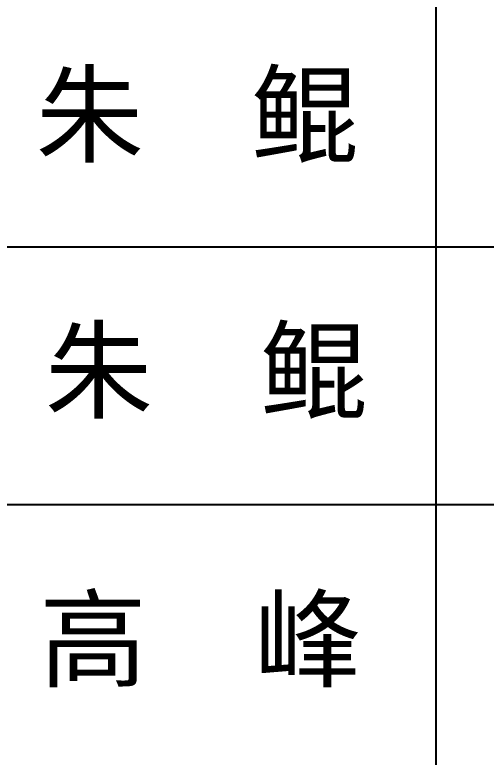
# Model space of a CAD drawing. Extents: x -21908402 to 1987571, y 88493 to 5079726.
# Drawn here: x 1878429 to 1880367, y 298387 to 301439 of the extents above; entities that cross this region are included whole.
import ezdxf

# ---------------------------------------------------------------- set-up
doc = ezdxf.new("R2010")
doc.units = 0
doc.header["$LTSCALE"] = 1000
doc.layers.add('PUB_TITLE', color=4, linetype='Continuous')
doc.layers.add('签名', color=255, linetype='Continuous')
doc.styles.add('-黑体', font='simhei.ttf', dxfattribs={"width": 0.8})

# ---------------------------------------------------------------- blocks, each defined once
blk = doc.blocks.new('tk')
at = {"layer": 'PUB_TITLE', "color": 4}
for p, q in [((1746461.4, 359243.1), (1746461.4, 366667.7)), ((1742537.1, 363485.7), (1748370.6, 363485.7)), ((1742537.1, 362425.1), (1748370.6, 362425.1))]:
    blk.add_line(p, q, dxfattribs=at)
at = {"layer": '签名', "linetype": 'Continuous', "style": '-黑体'}
for s, p in [('朱  鲲', (1744815.2, 363866.1)), ('朱  鲲', (1744852.4, 362813.7)), ('高  峰', (1744829.5, 361709))]:
    blk.add_text(s, height=324.56, dxfattribs=at).set_placement(p)

msp = doc.modelspace()

# ---------------------------------------------------------------- block references
msp.add_blockref('tk', (133700, -63000))

doc.saveas('drawing.dxf')
